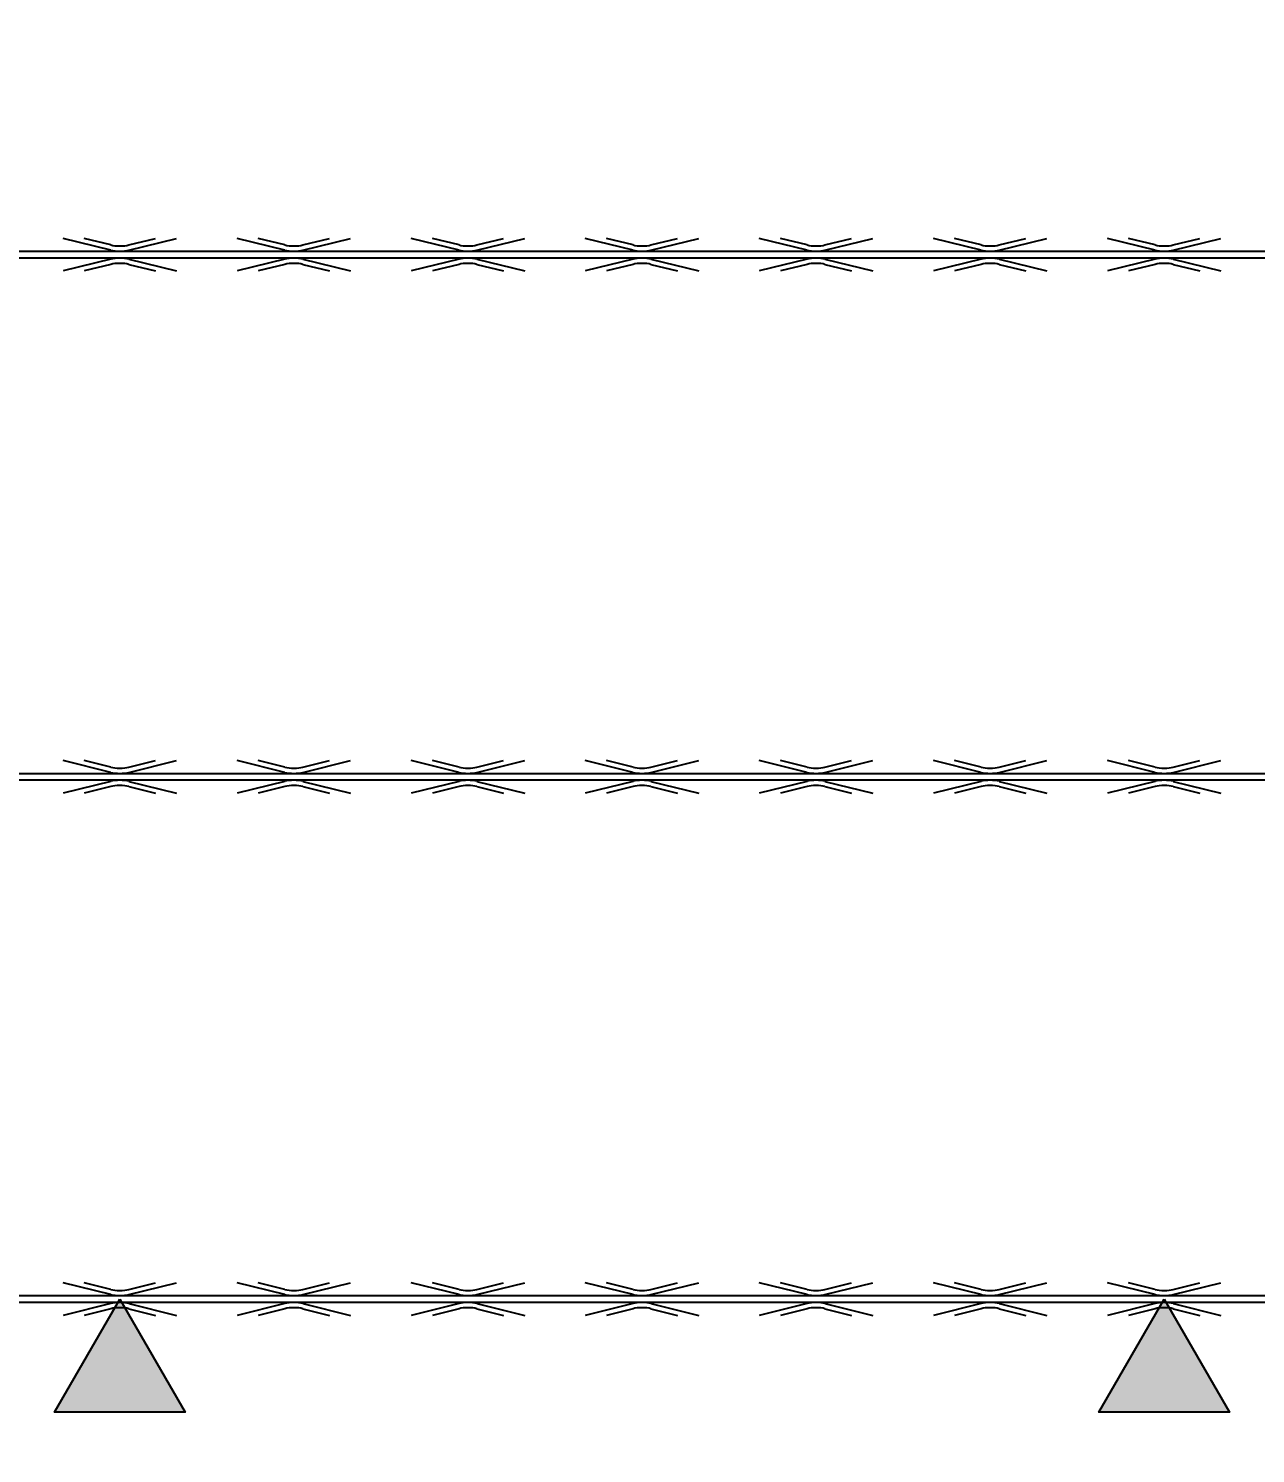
# Model space of a CAD drawing. Extents: x -524 to 129100, y -10500 to 1.
# Drawn here: x 92928 to 94338, y -3275 to -1637 of the extents above; entities that cross this region are included whole.
import ezdxf

# ---------------------------------------------------------------- set-up
doc = ezdxf.new("R2010")
doc.units = 0
doc.header["$LTSCALE"] = 250
doc.linetypes.add('BeePC_CENTER', pattern=[2, 1.25, -0.25, 0.25, -0.25])
doc.layers.get('0').update_dxf_attribs({"linetype": 'CONTINUOUS'})
doc.layers.get('Defpoints').update_dxf_attribs({"linetype": 'CONTINUOUS'})
doc.layers.add('BeePC-CCBZ', color=110, linetype='CONTINUOUS')
doc.layers.add('BeePC-GJ-Truss', color=185, linetype='CONTINUOUS')
doc.styles.add('BeePC_Dim', font='simfang.ttf', dxfattribs={"width": 0.7})
doc.dimstyles.new('BeePC_DIM_25_25', dxfattribs={"dimtxt": 75, "dimasz": 25, "dimexe": 25, "dimexo": 0, "dimgap": 25, "dimtad": 1, "dimdec": 0, "dimzin": 0, "dimdsep": 46, "dimtxsty": 'BeePC_Dim', "dimblk": 'ARCHTICK', "dimcen": 0, "dimdle": 25, "dimclrt": 7, "dimadec": 0, "dimazin": 0, "dimtfac": 1, "dimtdec": 0, "dimtix": 1, "dimtmove": 2, "dimatfit": 3, "dimfxl": 250, "dimfxlon": 1, "dimtfill": 1, "dimtolj": 1, "dimtzin": 0, "dimarcsym": 0})

# ---------------------------------------------------------------- blocks, each defined once
blk = doc.blocks.new('BeePC_HangPoint')
at = {"ltscale": 25}
h = blk.add_hatch(color=256, dxfattribs=at)
h.dxf.hatch_style = 1
h.paths.add_polyline_path([(0, 0), (-75, -129.9), (75, -129.9)])
blk.add_lwpolyline([(0, 0), (75, -129.9), (-75, -129.9)], close=True, dxfattribs=at)
blk = doc.blocks.new('_ArchTick')
at = {"color": 0, "linetype": 'ByBlock', "const_width": 0.5}
blk.add_lwpolyline([(-0.707, -0.707), (0.707, 0.707)], dxfattribs=at)
blk = doc.blocks.new('*D182')
at = {"layer": 'BeePC-CCBZ', "color": 0, "lineweight": -2, "transparency": 16777216}
for p, q in [((91572.3, -450.1), (91572.3, -225.1)), ((93032.6, -450.1), (93032.6, -225.1)), ((91547.3, -250.1), (93057.6, -250.1))]:
    blk.add_line(p, q, dxfattribs=at)
at = {"layer": 'Defpoints', "color": 0, "transparency": 16777216}
for p in [(93032.6, -250.1), (91572.3, -2197.1), (93032.6, -3097.1)]:
    blk.add_point(p, dxfattribs=at)
at = {"layer": 'BeePC-CCBZ', "color": 0, "lineweight": -2, "transparency": 16777216, "xscale": 25, "yscale": 25, "zscale": 25, "rotation": 180}
blk.add_blockref('_ArchTick', (91572.3, -250.1), dxfattribs=at)
at = {"layer": 'BeePC-CCBZ', "color": 0, "lineweight": -2, "transparency": 16777216, "xscale": 25, "yscale": 25, "zscale": 25}
blk.add_blockref('_ArchTick', (93032.6, -250.1), dxfattribs=at)
at = {"layer": 'BeePC-CCBZ', "color": 7, "linetype": 'BeePC_CENTER', "transparency": 16777216, "insert": (92302.5, -187.2), "char_height": 75, "attachment_point": 5, "style": 'BeePC_Dim', "bg_fill": 3, "box_fill_scale": 1.1, "bg_fill_color": 256, "bg_fill_true_color": 13158600, "bg_fill_transparency": 0}
blk.add_mtext('\\A1;1460', dxfattribs=at)
blk = doc.blocks.new('*D183')
at = {"layer": 'BeePC-CCBZ', "color": 0, "lineweight": -2, "transparency": 16777216}
for p, q in [((93032.6, -450.1), (93032.6, -225.1)), ((94232.6, -450.1), (94232.6, -225.1)), ((93007.6, -250.1), (94257.6, -250.1))]:
    blk.add_line(p, q, dxfattribs=at)
at = {"layer": 'Defpoints', "color": 0, "transparency": 16777216}
for p in [(94232.6, -250.1), (93032.6, -3097.1), (94232.6, -3097.1)]:
    blk.add_point(p, dxfattribs=at)
at = {"layer": 'BeePC-CCBZ', "color": 0, "lineweight": -2, "transparency": 16777216, "xscale": 25, "yscale": 25, "zscale": 25, "rotation": 180}
blk.add_blockref('_ArchTick', (93032.6, -250.1), dxfattribs=at)
at = {"layer": 'BeePC-CCBZ', "color": 0, "lineweight": -2, "transparency": 16777216, "xscale": 25, "yscale": 25, "zscale": 25}
blk.add_blockref('_ArchTick', (94232.6, -250.1), dxfattribs=at)
at = {"layer": 'BeePC-CCBZ', "color": 7, "linetype": 'BeePC_CENTER', "transparency": 16777216, "insert": (93632.6, -187.2), "char_height": 75, "attachment_point": 5, "style": 'BeePC_Dim', "bg_fill": 3, "box_fill_scale": 1.1, "bg_fill_color": 256, "bg_fill_true_color": 13158600, "bg_fill_transparency": 0}
blk.add_mtext('\\A1;1200', dxfattribs=at)
blk = doc.blocks.new('*D184')
at = {"layer": 'BeePC-CCBZ', "color": 0, "lineweight": -2, "transparency": 16777216}
for p, q in [((94232.6, -450.1), (94232.6, -225.1)), ((95232.6, -450.1), (95232.6, -225.1)), ((94207.6, -250.1), (95257.6, -250.1))]:
    blk.add_line(p, q, dxfattribs=at)
at = {"layer": 'Defpoints', "color": 0, "transparency": 16777216}
for p in [(95232.6, -250.1), (94232.6, -3097.1), (95232.6, -3097.1)]:
    blk.add_point(p, dxfattribs=at)
at = {"layer": 'BeePC-CCBZ', "color": 0, "lineweight": -2, "transparency": 16777216, "xscale": 25, "yscale": 25, "zscale": 25, "rotation": 180}
blk.add_blockref('_ArchTick', (94232.6, -250.1), dxfattribs=at)
at = {"layer": 'BeePC-CCBZ', "color": 0, "lineweight": -2, "transparency": 16777216, "xscale": 25, "yscale": 25, "zscale": 25}
blk.add_blockref('_ArchTick', (95232.6, -250.1), dxfattribs=at)
at = {"layer": 'BeePC-CCBZ', "color": 7, "linetype": 'BeePC_CENTER', "transparency": 16777216, "insert": (94732.6, -187.2), "char_height": 75, "attachment_point": 5, "style": 'BeePC_Dim', "bg_fill": 3, "box_fill_scale": 1.1, "bg_fill_color": 256, "bg_fill_true_color": 13158600, "bg_fill_transparency": 0}
blk.add_mtext('\\A1;1000', dxfattribs=at)
blk = doc.blocks.new('*D191')
at = {"layer": 'BeePC-CCBZ', "color": 0, "lineweight": -2, "transparency": 16777216}
for p, q in [((91572.3, -4031.1), (91572.3, -4256.1)), ((99192.8, -4031.1), (99192.8, -4256.1)), ((91547.3, -4231.1), (99217.8, -4231.1))]:
    blk.add_line(p, q, dxfattribs=at)
at = {"layer": 'Defpoints', "color": 0, "transparency": 16777216}
for p in [(91572.3, -2197.1), (99192.8, -2197.1), (99192.8, -4231.1)]:
    blk.add_point(p, dxfattribs=at)
at = {"layer": 'BeePC-CCBZ', "color": 0, "lineweight": -2, "transparency": 16777216, "xscale": 25, "yscale": 25, "zscale": 25, "rotation": 180}
blk.add_blockref('_ArchTick', (91572.3, -4231.1), dxfattribs=at)
at = {"layer": 'BeePC-CCBZ', "color": 0, "lineweight": -2, "transparency": 16777216, "xscale": 25, "yscale": 25, "zscale": 25}
blk.add_blockref('_ArchTick', (99192.8, -4231.1), dxfattribs=at)
at = {"layer": 'BeePC-CCBZ', "color": 7, "linetype": 'BeePC_CENTER', "transparency": 16777216, "insert": (95382.6, -4168.2), "char_height": 75, "attachment_point": 5, "style": 'BeePC_Dim', "bg_fill": 3, "box_fill_scale": 1.1, "bg_fill_color": 256, "bg_fill_true_color": 13158600, "bg_fill_transparency": 0}
blk.add_mtext('\\A1;7621', dxfattribs=at)
blk = doc.blocks.new('*D192')
at = {"layer": 'BeePC-CCBZ', "color": 0, "lineweight": -2, "transparency": 16777216}
for p, q in [((91110.3, -972.1), (91110.3, -3372.1)), ((91310.3, -997.1), (91085.3, -997.1)), ((91310.3, -3347.1), (91085.3, -3347.1))]:
    blk.add_line(p, q, dxfattribs=at)
at = {"layer": 'Defpoints', "color": 0, "transparency": 16777216}
for p in [(95382.6, -997.1), (91110.3, -3347.1), (91407.3, -3347.1)]:
    blk.add_point(p, dxfattribs=at)
at = {"layer": 'BeePC-CCBZ', "color": 0, "lineweight": -2, "transparency": 16777216, "xscale": 25, "yscale": 25, "zscale": 25}
for p, rotation in [((91110.3, -997.1), 90), ((91110.3, -3347.1), 270)]:
    blk.add_blockref('_ArchTick', p, dxfattribs=dict(at, rotation=rotation))
at = {"layer": 'BeePC-CCBZ', "color": 7, "linetype": 'BeePC_CENTER', "transparency": 16777216, "insert": (91047.4, -2172.1), "char_height": 75, "attachment_point": 5, "rotation": 90, "style": 'BeePC_Dim', "bg_fill": 3, "box_fill_scale": 1.1, "bg_fill_color": 256, "bg_fill_true_color": 13158600, "bg_fill_transparency": 0}
blk.add_mtext('\\A1;2350', dxfattribs=at)
blk = doc.blocks.new('*D194')
at = {"layer": 'BeePC-CCBZ', "color": 0, "lineweight": -2, "transparency": 16777216}
for p, q in [((90988.3, -972.1), (90988.3, -3422.1)), ((91188.3, -997.1), (90963.3, -997.1)), ((91188.3, -3397.1), (90963.3, -3397.1))]:
    blk.add_line(p, q, dxfattribs=at)
at = {"layer": 'Defpoints', "color": 0, "transparency": 16777216}
for p in [(95382.6, -997.1), (90988.3, -3397.1), (95382.6, -3397.1)]:
    blk.add_point(p, dxfattribs=at)
at = {"layer": 'BeePC-CCBZ', "color": 0, "lineweight": -2, "transparency": 16777216, "xscale": 25, "yscale": 25, "zscale": 25}
for p, rotation in [((90988.3, -997.1), 90), ((90988.3, -3397.1), 270)]:
    blk.add_blockref('_ArchTick', p, dxfattribs=dict(at, rotation=rotation))
at = {"layer": 'BeePC-CCBZ', "color": 7, "linetype": 'BeePC_CENTER', "transparency": 16777216, "insert": (90925.4, -2197.1), "char_height": 75, "attachment_point": 5, "rotation": 90, "style": 'BeePC_Dim', "bg_fill": 3, "box_fill_scale": 1.1, "bg_fill_color": 256, "bg_fill_true_color": 13158600, "bg_fill_transparency": 0}
blk.add_mtext('\\A1;2400', dxfattribs=at)
blk = doc.blocks.new('*D198')
at = {"layer": 'BeePC-CCBZ', "color": 0, "lineweight": -2, "transparency": 16777216}
for p, q in [((99726.8, -1272.1), (99726.8, -3122.1)), ((99526.8, -1297.1), (99751.8, -1297.1)), ((99526.8, -3097.1), (99751.8, -3097.1))]:
    blk.add_line(p, q, dxfattribs=at)
at = {"layer": 'Defpoints', "color": 0, "transparency": 16777216}
for p in [(93032.6, -1297.1), (93032.6, -3097.1), (99726.8, -3097.1)]:
    blk.add_point(p, dxfattribs=at)
at = {"layer": 'BeePC-CCBZ', "color": 0, "lineweight": -2, "transparency": 16777216, "xscale": 25, "yscale": 25, "zscale": 25}
for p, rotation in [((99726.8, -1297.1), 90), ((99726.8, -3097.1), 270)]:
    blk.add_blockref('_ArchTick', p, dxfattribs=dict(at, rotation=rotation))
at = {"layer": 'BeePC-CCBZ', "color": 7, "linetype": 'BeePC_CENTER', "transparency": 16777216, "insert": (99663.9, -2197.1), "char_height": 75, "attachment_point": 5, "rotation": 90, "style": 'BeePC_Dim', "bg_fill": 3, "box_fill_scale": 1.1, "bg_fill_color": 256, "bg_fill_true_color": 13158600, "bg_fill_transparency": 0}
blk.add_mtext('\\A1;1800', dxfattribs=at)
blk = doc.blocks.new('*D199')
at = {"layer": 'BeePC-CCBZ', "color": 0, "lineweight": -2, "transparency": 16777216}
for p, q in [((99726.8, -3072.1), (99726.8, -3422.1)), ((99526.8, -3097.1), (99751.8, -3097.1)), ((99526.8, -3397.1), (99751.8, -3397.1))]:
    blk.add_line(p, q, dxfattribs=at)
at = {"layer": 'Defpoints', "color": 0, "transparency": 16777216}
for p in [(93032.6, -3097.1), (95382.6, -3397.1), (99726.8, -3397.1)]:
    blk.add_point(p, dxfattribs=at)
at = {"layer": 'BeePC-CCBZ', "color": 0, "lineweight": -2, "transparency": 16777216, "xscale": 25, "yscale": 25, "zscale": 25}
for p, rotation in [((99726.8, -3097.1), 90), ((99726.8, -3397.1), 270)]:
    blk.add_blockref('_ArchTick', p, dxfattribs=dict(at, rotation=rotation))
at = {"layer": 'BeePC-CCBZ', "color": 7, "linetype": 'BeePC_CENTER', "transparency": 16777216, "insert": (99663.9, -3247.1), "char_height": 75, "attachment_point": 5, "rotation": 90, "style": 'BeePC_Dim', "bg_fill": 3, "box_fill_scale": 1.1, "bg_fill_color": 256, "bg_fill_true_color": 13158600, "bg_fill_transparency": 0}
blk.add_mtext('\\A1;300', dxfattribs=at)

msp = doc.modelspace()

# ---------------------------------------------------------------- linework, layer by layer
at = {"layer": 'BeePC-GJ-Truss'}
for points in [[(91632.6, -1893.1), (99132.6, -1893.1), (99132.6, -1901.1), (91632.6, -1901.1), (91632.6, -1893.1), (91636, -1893), (91639.2, -1892.6), (91642.8, -1892), (91697.8, -1878.4)], [(93022.4, -1892), (92967.4, -1878.4)], [(93022.4, -1886), (92991.7, -1878.4)], [(93042.8, -1892), (93097.8, -1878.4)], [(93042.8, -1886), (93073.5, -1878.4)], [(93222.4, -1892), (93167.4, -1878.4)], [(93222.4, -1886), (93191.7, -1878.4)], [(93242.8, -1892), (93297.8, -1878.4)], [(93242.8, -1886), (93273.5, -1878.4)], [(93422.4, -1892), (93367.4, -1878.4)], [(93422.4, -1886), (93391.7, -1878.4)], [(93442.8, -1892), (93497.8, -1878.4)], [(93442.8, -1886), (93473.5, -1878.4)], [(93622.4, -1892), (93567.4, -1878.4)], [(93622.4, -1886), (93591.7, -1878.4)], [(93642.8, -1892), (93697.8, -1878.4)], [(93642.8, -1886), (93673.5, -1878.4)], [(93822.4, -1892), (93767.4, -1878.4)], [(93822.4, -1886), (93791.7, -1878.4)], [(93842.8, -1892), (93897.8, -1878.4)], [(93842.8, -1886), (93873.5, -1878.4)], [(94022.4, -1892), (93967.4, -1878.4)], [(94022.4, -1886), (93991.7, -1878.4)], [(94042.8, -1892), (94097.8, -1878.4)], [(94042.8, -1886), (94073.5, -1878.4)], [(94222.4, -1892), (94167.4, -1878.4)], [(94222.4, -1886), (94191.7, -1878.4)], [(94242.8, -1892), (94297.8, -1878.4)], [(94242.8, -1886), (94273.5, -1878.4)], [(93022.4, -1902.3), (92967.4, -1915.9)], [(93022.4, -1908.3), (92991.7, -1915.9)], [(93042.8, -1902.3), (93097.8, -1915.9)], [(93042.8, -1908.3), (93073.5, -1915.9)], [(93222.4, -1902.3), (93167.4, -1915.9)], [(93222.4, -1908.3), (93191.7, -1915.9)], [(93242.8, -1902.3), (93297.8, -1915.9)], [(93242.8, -1908.3), (93273.5, -1915.9)], [(93422.4, -1902.3), (93367.4, -1915.9)], [(93422.4, -1908.3), (93391.7, -1915.9)], [(93442.8, -1902.3), (93497.8, -1915.9)], [(93442.8, -1908.3), (93473.5, -1915.9)], [(93622.4, -1902.3), (93567.4, -1915.9)], [(93622.4, -1908.3), (93591.7, -1915.9)], [(93642.8, -1902.3), (93697.8, -1915.9)], [(93642.8, -1908.3), (93673.5, -1915.9)], [(93822.4, -1902.3), (93767.4, -1915.9)], [(93822.4, -1908.3), (93791.7, -1915.9)], [(93842.8, -1902.3), (93897.8, -1915.9)], [(93842.8, -1908.3), (93873.5, -1915.9)], [(94022.4, -1902.3), (93967.4, -1915.9)], [(94022.4, -1908.3), (93991.7, -1915.9)], [(94042.8, -1902.3), (94097.8, -1915.9)], [(94042.8, -1908.3), (94073.5, -1915.9)], [(94222.4, -1902.3), (94167.4, -1915.9)], [(94222.4, -1908.3), (94191.7, -1915.9)], [(94242.8, -1902.3), (94297.8, -1915.9)], [(94242.8, -1908.3), (94273.5, -1915.9)], [(91632.6, -2493.1), (99132.6, -2493.1), (99132.6, -2501.1), (91632.6, -2501.1), (91632.6, -2493.1), (91636, -2493), (91639.2, -2492.6), (91642.8, -2492), (91697.8, -2478.4)], [(93022.4, -2492), (92967.4, -2478.4)], [(93022.4, -2486), (92991.7, -2478.4)], [(93042.8, -2492), (93097.8, -2478.4)], [(93042.8, -2486), (93073.5, -2478.4)], [(93222.4, -2492), (93167.4, -2478.4)], [(93222.4, -2486), (93191.7, -2478.4)], [(93242.8, -2492), (93297.8, -2478.4)], [(93242.8, -2486), (93273.5, -2478.4)], [(93422.4, -2492), (93367.4, -2478.4)], [(93422.4, -2486), (93391.7, -2478.4)], [(93442.8, -2492), (93497.8, -2478.4)], [(93442.8, -2486), (93473.5, -2478.4)], [(93622.4, -2492), (93567.4, -2478.4)], [(93622.4, -2486), (93591.7, -2478.4)], [(93642.8, -2492), (93697.8, -2478.4)], [(93642.8, -2486), (93673.5, -2478.4)], [(93822.4, -2492), (93767.4, -2478.4)], [(93822.4, -2486), (93791.7, -2478.4)], [(93842.8, -2492), (93897.8, -2478.4)], [(93842.8, -2486), (93873.5, -2478.4)], [(94022.4, -2492), (93967.4, -2478.4)], [(94022.4, -2486), (93991.7, -2478.4)], [(94042.8, -2492), (94097.8, -2478.4)], [(94042.8, -2486), (94073.5, -2478.4)], [(94222.4, -2492), (94167.4, -2478.4)], [(94222.4, -2486), (94191.7, -2478.4)], [(94242.8, -2492), (94297.8, -2478.4)], [(94242.8, -2486), (94273.5, -2478.4)], [(93022.4, -2502.3), (92967.4, -2515.9)], [(93042.8, -2502.3), (93097.8, -2515.9)], [(93222.4, -2502.3), (93167.4, -2515.9)], [(93242.8, -2502.3), (93297.8, -2515.9)], [(93422.4, -2502.3), (93367.4, -2515.9)], [(93442.8, -2502.3), (93497.8, -2515.9)], [(93622.4, -2502.3), (93567.4, -2515.9)], [(93642.8, -2502.3), (93697.8, -2515.9)], [(93822.4, -2502.3), (93767.4, -2515.9)], [(93842.8, -2502.3), (93897.8, -2515.9)], [(94022.4, -2502.3), (93967.4, -2515.9)], [(94042.8, -2502.3), (94097.8, -2515.9)], [(94222.4, -2502.3), (94167.4, -2515.9)], [(94242.8, -2502.3), (94297.8, -2515.9)], [(93022.4, -2508.3), (92991.7, -2515.9)], [(93042.8, -2508.3), (93073.5, -2515.9)], [(93222.4, -2508.3), (93191.7, -2515.9)], [(93242.8, -2508.3), (93273.5, -2515.9)], [(93422.4, -2508.3), (93391.7, -2515.9)], [(93442.8, -2508.3), (93473.5, -2515.9)], [(93622.4, -2508.3), (93591.7, -2515.9)], [(93642.8, -2508.3), (93673.5, -2515.9)], [(93822.4, -2508.3), (93791.7, -2515.9)], [(93842.8, -2508.3), (93873.5, -2515.9)], [(94022.4, -2508.3), (93991.7, -2515.9)], [(94042.8, -2508.3), (94073.5, -2515.9)], [(94222.4, -2508.3), (94191.7, -2515.9)], [(94242.8, -2508.3), (94273.5, -2515.9)], [(91632.6, -3093.1), (99132.6, -3093.1), (99132.6, -3101.1), (91632.6, -3101.1), (91632.6, -3093.1), (91636, -3093), (91639.2, -3092.6), (91642.8, -3092), (91697.8, -3078.4)], [(93022.4, -3092), (92967.4, -3078.4)], [(93022.4, -3086), (92991.7, -3078.4)], [(93042.8, -3092), (93097.8, -3078.4)], [(93042.8, -3086), (93073.5, -3078.4)], [(93222.4, -3092), (93167.4, -3078.4)], [(93222.4, -3086), (93191.7, -3078.4)], [(93242.8, -3092), (93297.8, -3078.4)], [(93242.8, -3086), (93273.5, -3078.4)], [(93422.4, -3092), (93367.4, -3078.4)], [(93422.4, -3086), (93391.7, -3078.4)], [(93442.8, -3092), (93497.8, -3078.4)], [(93442.8, -3086), (93473.5, -3078.4)], [(93622.4, -3092), (93567.4, -3078.4)], [(93622.4, -3086), (93591.7, -3078.4)], [(93642.8, -3092), (93697.8, -3078.4)], [(93642.8, -3086), (93673.5, -3078.4)], [(93822.4, -3092), (93767.4, -3078.4)], [(93822.4, -3086), (93791.7, -3078.4)], [(93842.8, -3092), (93897.8, -3078.4)], [(93842.8, -3086), (93873.5, -3078.4)], [(94022.4, -3092), (93967.4, -3078.4)], [(94022.4, -3086), (93991.7, -3078.4)], [(94042.8, -3092), (94097.8, -3078.4)], [(94042.8, -3086), (94073.5, -3078.4)], [(94222.4, -3092), (94167.4, -3078.4)], [(94222.4, -3086), (94191.7, -3078.4)], [(94242.8, -3092), (94297.8, -3078.4)], [(94242.8, -3086), (94273.5, -3078.4)], [(93022.4, -3102.3), (92967.4, -3115.9)], [(93022.4, -3108.3), (92991.7, -3115.9)], [(93042.8, -3102.3), (93097.8, -3115.9)], [(93042.8, -3108.3), (93073.5, -3115.9)], [(93222.4, -3102.3), (93167.4, -3115.9)], [(93222.4, -3108.3), (93191.7, -3115.9)], [(93242.8, -3102.3), (93297.8, -3115.9)], [(93242.8, -3108.3), (93273.5, -3115.9)], [(93422.4, -3102.3), (93367.4, -3115.9)], [(93422.4, -3108.3), (93391.7, -3115.9)], [(93442.8, -3102.3), (93497.8, -3115.9)], [(93442.8, -3108.3), (93473.5, -3115.9)], [(93622.4, -3102.3), (93567.4, -3115.9)], [(93622.4, -3108.3), (93591.7, -3115.9)], [(93642.8, -3102.3), (93697.8, -3115.9)], [(93642.8, -3108.3), (93673.5, -3115.9)], [(93822.4, -3102.3), (93767.4, -3115.9)], [(93822.4, -3108.3), (93791.7, -3115.9)], [(93842.8, -3102.3), (93897.8, -3115.9)], [(93842.8, -3108.3), (93873.5, -3115.9)], [(94022.4, -3102.3), (93967.4, -3115.9)], [(94022.4, -3108.3), (93991.7, -3115.9)], [(94042.8, -3102.3), (94097.8, -3115.9)], [(94042.8, -3108.3), (94073.5, -3115.9)], [(94222.4, -3102.3), (94167.4, -3115.9)], [(94222.4, -3108.3), (94191.7, -3115.9)], [(94242.8, -3102.3), (94297.8, -3115.9)], [(94242.8, -3108.3), (94273.5, -3115.9)]]:
    msp.add_lwpolyline(points, dxfattribs=at)
for centre, major_axis, start_param, end_param in [((93031.4, -1883.7), (12, 0), 3.861169, 4.813041), ((93033.8, -1888), (18, 0), 4.026697, 4.647513), ((93033.8, -1883.7), (12, 0), 4.611737, 5.563609), ((93031.4, -1888), (18, 0), 4.777265, 5.398081), ((93231.4, -1883.7), (12, 0), 3.861169, 4.813041), ((93233.8, -1888), (18, 0), 4.026697, 4.647513), ((93233.8, -1883.7), (12, 0), 4.611737, 5.563609), ((93231.4, -1888), (18, 0), 4.777265, 5.398081), ((93431.4, -1883.7), (12, 0), 3.861169, 4.813041), ((93433.8, -1888), (18, 0), 4.026697, 4.647513), ((93433.8, -1883.7), (12, 0), 4.611737, 5.563609), ((93431.4, -1888), (18, 0), 4.777265, 5.398081), ((93631.4, -1883.7), (12, 0), 3.861169, 4.813041), ((93633.8, -1888), (18, 0), 4.026697, 4.647513), ((93633.8, -1883.7), (12, 0), 4.611737, 5.563609), ((93631.4, -1888), (18, 0), 4.777265, 5.398081), ((93831.4, -1883.7), (12, 0), 3.861169, 4.813041), ((93833.8, -1888), (18, 0), 4.026697, 4.647513), ((93833.8, -1883.7), (12, 0), 4.611737, 5.563609), ((93831.4, -1888), (18, 0), 4.777265, 5.398081), ((94031.4, -1883.7), (12, 0), 3.861169, 4.813041), ((94033.8, -1888), (18, 0), 4.026697, 4.647513), ((94033.8, -1883.7), (12, 0), 4.611737, 5.563609), ((94031.4, -1888), (18, 0), 4.777265, 5.398081), ((94231.4, -1883.7), (12, 0), 3.861169, 4.813041), ((94233.8, -1888), (18, 0), 4.026697, 4.647513), ((94233.8, -1883.7), (12, 0), 4.611737, 5.563609), ((94231.4, -1888), (18, 0), 4.777265, 5.398081), ((93033.8, -1906.3), (18, 0), 1.635672, 2.256488), ((93031.4, -1910.6), (12, 0), 1.470144, 2.422017), ((93031.4, -1906.3), (18, 0), 0.885104, 1.50592), ((93033.8, -1910.6), (12, 0), 0.719576, 1.671449), ((93233.8, -1906.3), (18, 0), 1.635672, 2.256488), ((93231.4, -1910.6), (12, 0), 1.470144, 2.422017), ((93231.4, -1906.3), (18, 0), 0.885104, 1.50592), ((93233.8, -1910.6), (12, 0), 0.719576, 1.671449), ((93433.8, -1906.3), (18, 0), 1.635672, 2.256488), ((93431.4, -1910.6), (12, 0), 1.470144, 2.422017), ((93431.4, -1906.3), (18, 0), 0.885104, 1.50592), ((93433.8, -1910.6), (12, 0), 0.719576, 1.671449), ((93633.8, -1906.3), (18, 0), 1.635672, 2.256488), ((93631.4, -1910.6), (12, 0), 1.470144, 2.422017), ((93631.4, -1906.3), (18, 0), 0.885104, 1.50592), ((93633.8, -1910.6), (12, 0), 0.719576, 1.671449), ((93833.8, -1906.3), (18, 0), 1.635672, 2.256488), ((93831.4, -1910.6), (12, 0), 1.470144, 2.422017), ((93831.4, -1906.3), (18, 0), 0.885104, 1.50592), ((93833.8, -1910.6), (12, 0), 0.719576, 1.671449), ((94033.8, -1906.3), (18, 0), 1.635672, 2.256488), ((94031.4, -1910.6), (12, 0), 1.470144, 2.422017), ((94031.4, -1906.3), (18, 0), 0.885104, 1.50592), ((94033.8, -1910.6), (12, 0), 0.719576, 1.671449), ((94233.8, -1906.3), (18, 0), 1.635672, 2.256488), ((94231.4, -1910.6), (12, 0), 1.470144, 2.422017), ((94231.4, -1906.3), (18, 0), 0.885104, 1.50592), ((94233.8, -1910.6), (12, 0), 0.719576, 1.671449), ((93031.4, -2483.7), (12, 0), 3.861169, 4.813041), ((93033.8, -2483.7), (12, 0), 4.611737, 5.563609), ((93231.4, -2483.7), (12, 0), 3.861169, 4.813041), ((93233.8, -2483.7), (12, 0), 4.611737, 5.563609), ((93431.4, -2483.7), (12, 0), 3.861169, 4.813041), ((93433.8, -2483.7), (12, 0), 4.611737, 5.563609), ((93631.4, -2483.7), (12, 0), 3.861169, 4.813041), ((93633.8, -2483.7), (12, 0), 4.611737, 5.563609), ((93831.4, -2483.7), (12, 0), 3.861169, 4.813041), ((93833.8, -2483.7), (12, 0), 4.611737, 5.563609), ((94031.4, -2483.7), (12, 0), 3.861169, 4.813041), ((94033.8, -2483.7), (12, 0), 4.611737, 5.563609), ((94231.4, -2483.7), (12, 0), 3.861169, 4.813041), ((94233.8, -2483.7), (12, 0), 4.611737, 5.563609), ((93033.8, -2488), (18, 0), 4.026697, 4.647513), ((93033.8, -2506.3), (18, 0), 1.635672, 2.256488), ((93031.4, -2488), (18, 0), 4.777265, 5.398081), ((93031.4, -2506.3), (18, 0), 0.885104, 1.50592), ((93233.8, -2488), (18, 0), 4.026697, 4.647513), ((93233.8, -2506.3), (18, 0), 1.635672, 2.256488), ((93231.4, -2488), (18, 0), 4.777265, 5.398081), ((93231.4, -2506.3), (18, 0), 0.885104, 1.50592), ((93433.8, -2488), (18, 0), 4.026697, 4.647513), ((93433.8, -2506.3), (18, 0), 1.635672, 2.256488), ((93431.4, -2488), (18, 0), 4.777265, 5.398081), ((93431.4, -2506.3), (18, 0), 0.885104, 1.50592), ((93633.8, -2488), (18, 0), 4.026697, 4.647513), ((93633.8, -2506.3), (18, 0), 1.635672, 2.256488), ((93631.4, -2488), (18, 0), 4.777265, 5.398081), ((93631.4, -2506.3), (18, 0), 0.885104, 1.50592), ((93833.8, -2488), (18, 0), 4.026697, 4.647513), ((93833.8, -2506.3), (18, 0), 1.635672, 2.256488), ((93831.4, -2488), (18, 0), 4.777265, 5.398081), ((93831.4, -2506.3), (18, 0), 0.885104, 1.50592), ((94033.8, -2488), (18, 0), 4.026697, 4.647513), ((94033.8, -2506.3), (18, 0), 1.635672, 2.256488), ((94031.4, -2488), (18, 0), 4.777265, 5.398081), ((94031.4, -2506.3), (18, 0), 0.885104, 1.50592), ((94233.8, -2488), (18, 0), 4.026697, 4.647513), ((94233.8, -2506.3), (18, 0), 1.635672, 2.256488), ((94231.4, -2488), (18, 0), 4.777265, 5.398081), ((94231.4, -2506.3), (18, 0), 0.885104, 1.50592), ((93031.4, -2510.6), (12, 0), 1.470144, 2.422017), ((93033.8, -2510.6), (12, 0), 0.719576, 1.671449), ((93231.4, -2510.6), (12, 0), 1.470144, 2.422017), ((93233.8, -2510.6), (12, 0), 0.719576, 1.671449), ((93431.4, -2510.6), (12, 0), 1.470144, 2.422017), ((93433.8, -2510.6), (12, 0), 0.719576, 1.671449), ((93631.4, -2510.6), (12, 0), 1.470144, 2.422017), ((93633.8, -2510.6), (12, 0), 0.719576, 1.671449), ((93831.4, -2510.6), (12, 0), 1.470144, 2.422017), ((93833.8, -2510.6), (12, 0), 0.719576, 1.671449), ((94031.4, -2510.6), (12, 0), 1.470144, 2.422017), ((94033.8, -2510.6), (12, 0), 0.719576, 1.671449), ((94231.4, -2510.6), (12, 0), 1.470144, 2.422017), ((94233.8, -2510.6), (12, 0), 0.719576, 1.671449), ((93031.4, -3083.7), (12, 0), 3.861169, 4.813041), ((93033.8, -3088), (18, 0), 4.026697, 4.647513), ((93033.8, -3083.7), (12, 0), 4.611737, 5.563609), ((93031.4, -3088), (18, 0), 4.777265, 5.398081), ((93231.4, -3083.7), (12, 0), 3.861169, 4.813041), ((93233.8, -3088), (18, 0), 4.026697, 4.647513), ((93233.8, -3083.7), (12, 0), 4.611737, 5.563609), ((93231.4, -3088), (18, 0), 4.777265, 5.398081), ((93431.4, -3083.7), (12, 0), 3.861169, 4.813041), ((93433.8, -3088), (18, 0), 4.026697, 4.647513), ((93433.8, -3083.7), (12, 0), 4.611737, 5.563609), ((93431.4, -3088), (18, 0), 4.777265, 5.398081), ((93631.4, -3083.7), (12, 0), 3.861169, 4.813041), ((93633.8, -3088), (18, 0), 4.026697, 4.647513), ((93633.8, -3083.7), (12, 0), 4.611737, 5.563609), ((93631.4, -3088), (18, 0), 4.777265, 5.398081), ((93831.4, -3083.7), (12, 0), 3.861169, 4.813041), ((93833.8, -3088), (18, 0), 4.026697, 4.647513), ((93833.8, -3083.7), (12, 0), 4.611737, 5.563609), ((93831.4, -3088), (18, 0), 4.777265, 5.398081), ((94031.4, -3083.7), (12, 0), 3.861169, 4.813041), ((94033.8, -3088), (18, 0), 4.026697, 4.647513), ((94033.8, -3083.7), (12, 0), 4.611737, 5.563609), ((94031.4, -3088), (18, 0), 4.777265, 5.398081), ((94231.4, -3083.7), (12, 0), 3.861169, 4.813041), ((94233.8, -3088), (18, 0), 4.026697, 4.647513), ((94233.8, -3083.7), (12, 0), 4.611737, 5.563609), ((94231.4, -3088), (18, 0), 4.777265, 5.398081), ((93033.8, -3106.3), (18, 0), 1.635672, 2.256488), ((93031.4, -3110.6), (12, 0), 1.470144, 2.422017), ((93031.4, -3106.3), (18, 0), 0.885104, 1.50592), ((93033.8, -3110.6), (12, 0), 0.719576, 1.671449), ((93233.8, -3106.3), (18, 0), 1.635672, 2.256488), ((93231.4, -3110.6), (12, 0), 1.470144, 2.422017), ((93231.4, -3106.3), (18, 0), 0.885104, 1.50592), ((93233.8, -3110.6), (12, 0), 0.719576, 1.671449), ((93433.8, -3106.3), (18, 0), 1.635672, 2.256488), ((93431.4, -3110.6), (12, 0), 1.470144, 2.422017), ((93431.4, -3106.3), (18, 0), 0.885104, 1.50592), ((93433.8, -3110.6), (12, 0), 0.719576, 1.671449), ((93633.8, -3106.3), (18, 0), 1.635672, 2.256488), ((93631.4, -3110.6), (12, 0), 1.470144, 2.422017), ((93631.4, -3106.3), (18, 0), 0.885104, 1.50592), ((93633.8, -3110.6), (12, 0), 0.719576, 1.671449), ((93833.8, -3106.3), (18, 0), 1.635672, 2.256488), ((93831.4, -3110.6), (12, 0), 1.470144, 2.422017), ((93831.4, -3106.3), (18, 0), 0.885104, 1.50592), ((93833.8, -3110.6), (12, 0), 0.719576, 1.671449), ((94033.8, -3106.3), (18, 0), 1.635672, 2.256488), ((94031.4, -3110.6), (12, 0), 1.470144, 2.422017), ((94031.4, -3106.3), (18, 0), 0.885104, 1.50592), ((94033.8, -3110.6), (12, 0), 0.719576, 1.671449), ((94233.8, -3106.3), (18, 0), 1.635672, 2.256488), ((94231.4, -3110.6), (12, 0), 1.470144, 2.422017), ((94231.4, -3106.3), (18, 0), 0.885104, 1.50592), ((94233.8, -3110.6), (12, 0), 0.719576, 1.671449)]:
    msp.add_ellipse(centre, major_axis=major_axis, ratio=0.288551, start_param=start_param, end_param=end_param, dxfattribs=at)

# ---------------------------------------------------------------- block references
for p in [(93032.6, -3097.1), (94232.6, -3097.1)]:
    msp.add_blockref('BeePC_HangPoint', p)

# ---------------------------------------------------------------- next in the draw order: dimensions: what is measured, and where the dimension line sits
at = {"layer": 'BeePC-CCBZ'}
dim = msp.add_linear_dim(base=(93032.6, -250.1), p1=(91572.3, -2197.1), p2=(93032.6, -3097.1), angle=0, dimstyle='BeePC_DIM_25_25', override={"dimfxl": 200}, dxfattribs=at)
dim.commit()
dim.dimension.update_dxf_attribs({"geometry": '*D182', "text_midpoint": (92302.5, -187.2)})

# ---------------------------------------------------------------- next in the draw order: dimensions: what is measured, and where the dimension line sits
dim = msp.add_linear_dim(base=(94232.6, -250.1), p1=(93032.6, -3097.1), p2=(94232.6, -3097.1), angle=0, dimstyle='BeePC_DIM_25_25', override={"dimfxl": 200}, dxfattribs=at)
dim.commit()
dim.dimension.update_dxf_attribs({"geometry": '*D183', "text_midpoint": (93632.6, -187.2)})

# ---------------------------------------------------------------- next in the draw order: dimensions: what is measured, and where the dimension line sits
dim = msp.add_linear_dim(base=(95232.6, -250.1), p1=(94232.6, -3097.1), p2=(95232.6, -3097.1), angle=0, dimstyle='BeePC_DIM_25_25', override={"dimfxl": 200}, dxfattribs=at)
dim.commit()
dim.dimension.update_dxf_attribs({"geometry": '*D184', "text_midpoint": (94732.6, -187.2)})

# ---------------------------------------------------------------- next in the draw order: dimensions: what is measured, and where the dimension line sits
dim = msp.add_linear_dim(base=(99192.8486193, -4231.1377866), p1=(91572.3486193, -2197.1377866), p2=(99192.8486193, -2197.1377866), angle=0, dimstyle='BeePC_DIM_25_25', override={"dimfxl": 200}, dxfattribs=at)
dim.commit()
dim.dimension.update_dxf_attribs({"geometry": '*D191', "text_midpoint": (95382.5986193, -4168.2248737)})

# ---------------------------------------------------------------- next in the draw order: dimensions: what is measured, and where the dimension line sits
dim = msp.add_linear_dim(base=(91110.3, -3347.1), p1=(95382.6, -997.1), p2=(91407.3, -3347.1), angle=90, dimstyle='BeePC_DIM_25_25', override={"dimfxl": 200}, dxfattribs=at)
dim.commit()
dim.dimension.update_dxf_attribs({"geometry": '*D192', "text_midpoint": (91047.4, -2172.1)})

# ---------------------------------------------------------------- next in the draw order: dimensions: what is measured, and where the dimension line sits
dim = msp.add_linear_dim(base=(90988.3, -3397.1), p1=(95382.6, -997.1), p2=(95382.6, -3397.1), angle=90, dimstyle='BeePC_DIM_25_25', override={"dimfxl": 200}, dxfattribs=at)
dim.commit()
dim.dimension.update_dxf_attribs({"geometry": '*D194', "text_midpoint": (90925.4, -2197.1)})

# ---------------------------------------------------------------- next in the draw order: dimensions: what is measured, and where the dimension line sits
dim = msp.add_linear_dim(base=(99726.8, -3097.1), p1=(93032.6, -1297.1), p2=(93032.6, -3097.1), angle=90, dimstyle='BeePC_DIM_25_25', override={"dimfxl": 200}, dxfattribs=at)
dim.commit()
dim.dimension.update_dxf_attribs({"geometry": '*D198', "text_midpoint": (99663.9, -2197.1)})

# ---------------------------------------------------------------- next in the draw order: dimensions: what is measured, and where the dimension line sits
dim = msp.add_linear_dim(base=(99726.8, -3397.1), p1=(93032.6, -3097.1), p2=(95382.6, -3397.1), angle=90, dimstyle='BeePC_DIM_25_25', override={"dimfxl": 200}, dxfattribs=at)
dim.commit()
dim.dimension.update_dxf_attribs({"geometry": '*D199', "text_midpoint": (99663.9, -3247.1)})

doc.saveas('drawing.dxf')
